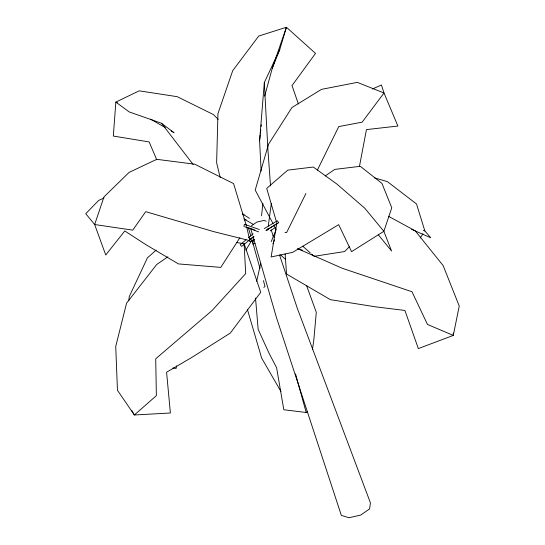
<?xml version="1.0" encoding="UTF-8"?>
<svg xmlns="http://www.w3.org/2000/svg" width="545" height="545" viewBox="0 0 545 545"><rect width="100%" height="100%" fill="white"/><g stroke="black" fill="none" stroke-linecap="round" stroke-linejoin="round"><path stroke-width="0.82" d="M261.123 171.069L259.597 140.794L264.318 82.568L279.776 49.5L286.425 27.25L315.521 53.39L292.018 85.579L298.367 103.966M261.573 215.766L262.874 203.21M259.597 140.794L260.231 134.888M260.415 133.198L260.776 129.826M261.137 126.454L261.321 124.764M128.797 300.751L129.26 296.569L147.423 257.846L156.17 250.094M267.704 230.181L267.929 228.525M268.269 226.039L271.301 203.66M312.476 349.297L313.804 340.155L316.291 312.319L306.597 285.614M176.512 365.886L176.137 368.406L172.779 368.004M276.833 223.164L271.117 256.981L292.679 252.349L338.697 224.656L351.566 251.64L383.871 231.312L391.773 207.802L381.963 183.42L360.293 166.3L334.766 169.4L325.167 175.987M359.421 166.545L366.451 129.594L397.891 126.045L384 92.984L381.445 84.993L372.344 89.026M256.661 281.322L260.728 263.303M243.901 226.468L244.433 224.261L259.366 229.506M264.666 96.131L272.241 68.384L286.425 27.25L258.718 36.059L232.722 70.652L217.946 113.646L216.631 162.764L220.16 177.513M272.241 68.384L279.776 49.5M272.909 243.847L274.503 239.902M271.219 241.585L276.022 230.119M252.778 242.471L254.236 239.453M317.36 170.142L338.752 126.583L362.146 122.162L384 92.984L357.316 82.37L321.516 89.36L291.963 107.515L268.522 144.248L255.217 190.082L273.011 223.539M305.929 193.489L286.629 232.545L284.946 232.395M245.884 250.162L252.022 239.977L259.999 268.447M239.916 237.674L220.759 267.391L178.419 263.909L145.447 244.398L124.791 230.944L105.75 255.006L94.66 224.54L85.756 213.695L98.679 200.41L104.095 197.964M420.168 237.988L422.975 233.764M349.338 246.715L344.672 251.538L314.111 256.314L311.583 254.065M263.814 287.515L265.013 286.343L263.419 280.655M246.027 239.786L240.236 244.685L241.714 246.463M248.602 237.606L253.105 233.798M242.362 245.924L254.018 236.217M255.523 297.992L258.153 329.378L269.08 353.276L276.608 367.773L283.822 409.745L306.188 412.483L307.543 411.523M251.463 225.8L256.831 222.081L263.903 220.466L266.212 221.188M167.908 256.797L156.722 264.475L126.59 303.129L115.731 346.457L117.454 390.288L134.356 414.977L170.387 413.008L166.586 372.228L191.826 357.431L230.358 333.022L260.742 292.27L244.126 243.772L236.578 242.525M270.218 230.842L275.198 227.66M277.984 223.089L266.021 230.433L277.998 223.089M264.291 228.566L277.351 220.793L278.699 222.66M250.148 238.914L253.841 237.143M254.365 239.493L249.835 241.605L249.058 240.284M252.594 244.003L255.06 243.472M244.371 219.969L246.02 219.635M297.379 248.942L302.277 250.107M374.34 177.82L387.345 181.608L416.523 203.987L424.855 230.944L430.768 237.784L411.611 229.35M171.13 131.018L174.039 132.701L161.456 123.238L129.206 111.929L115.847 102.106L139.173 90.831L177.254 96.69L213.456 114.593L218.191 119.369M244.678 226.747L258.657 231.877M423.288 230.344L424.855 230.944M249.399 227.96L254.951 230.092M117.42 102.733L115.847 102.106L113.326 136.052L149.153 141.932L156.797 159.896M297.904 248.758L342.294 268.29L411.993 291.738L427.464 324.439L453.283 335.42L459.244 306.058L443.133 265.565L415.215 230.814L388.387 216.242M249.726 238.935L251.259 239.63M150.74 119.212L165.305 127.639M243.928 218.92L253.452 224.506M242.423 213.851L249.447 218.354M242.723 213.912L244.085 214.894M302.734 246.197L310.316 252.941M280.593 254.876L285.546 259.434M378.23 234.643L391.562 251.013L383.871 231.312L364.775 208.224L336.967 184.121L313.3 167.036L287.774 170.135L266.723 188.4L276.594 222.36M272.909 235.808L273.958 237.102M193.162 164.508L161.456 123.238M280.961 391.514L261.661 358.126L247.471 309.649M131.876 410.651L134.356 414.977L156.367 395.656L155.72 358.78L212.134 310.466L245.679 273.617L244.126 243.772M273.801 225.03L276.172 229.493M271.212 229.97L273.358 236.421M279.544 254.971L297.277 308.211L370.443 502.912L369.571 508.935L360.688 515.08L348.991 517.75L341.34 515.379L276.342 317.183L253.057 236.748M246.517 226.25L233.573 183.576L194.715 164.195L156.728 159.324L129.049 172.431L103.979 196.909L94.66 224.54L132.748 230.14L145.719 211.671L213.517 231.584L249.78 240.658L246.762 227.061M248.282 227.565L250.857 236.101M250.938 229.438L252.587 235.127M295.547 373.911L306.188 412.483M270.538 185.981L267.97 150.543L264.318 82.568M285.13 253.881L286.534 274.026L330.42 299.675L375.703 306.862L404.915 310.452L418.335 348.582L453.283 335.42L453.242 332.975"/></g></svg>
